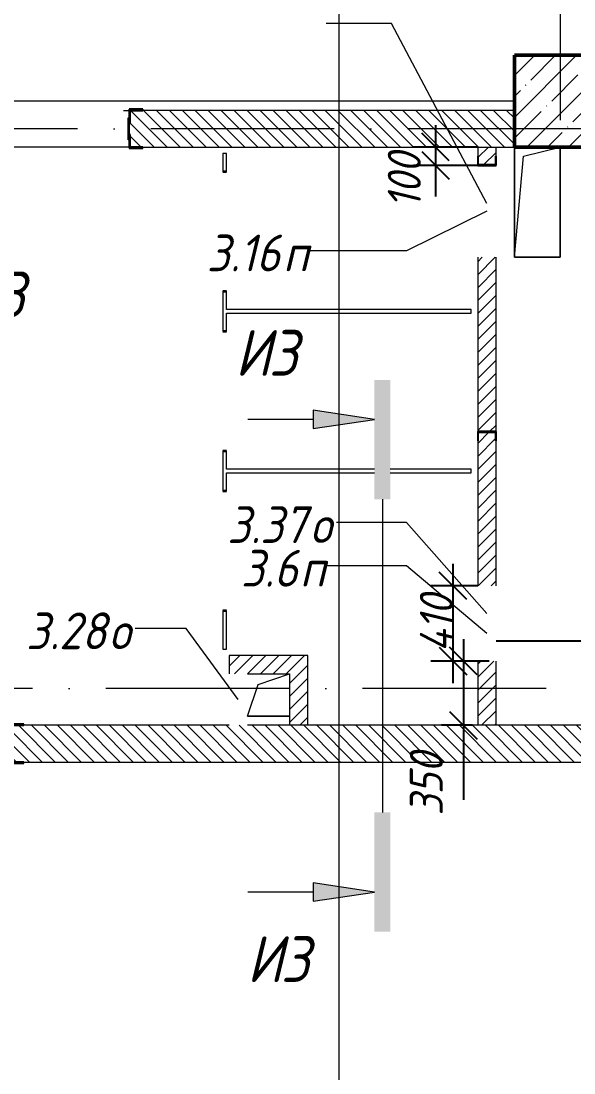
# Model space of a CAD drawing. Header units: millimetres. Extents: x -537608 to 253996, y -217170 to 186033.
# Drawn here: x -98474 to -95460, y 90472 to 96202 of the extents above; entities that cross this region are included whole.
import ezdxf

# ---------------------------------------------------------------- set-up
doc = ezdxf.new("R2010")
doc.units = ezdxf.units.MM
doc.linetypes.add('200_ШТРИХ_ш1п0_6_', pattern=[160, 100, -60])
doc.linetypes.add('50_200_ШТРИХ_1Т_ш5_п1_п1_', pattern=[1400, 1000, -200, 0, -200])
for name, color, linetype, lineweight in [('A-____-____-DIMS', 7, 'Continuous', 9), ('A-____-NOTE-TEXT', 7, 'Continuous', 9), ('A-____-NOTE-TEXT-1', 7, 'Continuous', 5), ('A-DOOR-OPNG-MCUT', 7, 'Continuous', 35), ('A-FLOR-____-OTLN', 7, 'Continuous', 9), ('A-GENM-____-IDEN', 7, 'Continuous', 9), ('A-GENM-____-MCUT', 7, 'Continuous', 25), ('A-GENM-____-OTLN', 7, 'Continuous', 9), ('A-GENM-____-OTLN-1', 7, 'Continuous', 25), ('A-GLAZ-____-IDEN', 7, 'Continuous', 9), ('A-WALL-____-MCUT-3', 7, 'Continuous', 9), ('A-WALL-____-PATT-1', 7, 'Continuous', 9), ('A-WALL-FNSH-MCUT-1', 7, 'Continuous', 9), ('I-WALL-____-OTLN', 7, 'Continuous', 9), ('S-COLS-____-MCUT', 7, 'Continuous', 50), ('S-COLS-____-OTLN', 7, 'Continuous', 9), ('S-GRID-____-OTLN-1', 7, '50_200_ШТРИХ_1Т_ш5_п1_п1_', 9)]:
    doc.layers.add(name, color=color, linetype=linetype, lineweight=lineweight)
for name, color, linetype, lineweight, true_color in [('A-DETL-GENF-OTLN-4', 9, '200_ШТРИХ_ш1п0_6_', 9, 0x808080), ('A-DETL-GENF-OTLN-5', 7, 'Continuous', 5, 0xc0c0c0), ('A-DOOR-____-OTLN-2', 7, 'Continuous', 9, 0xffffff), ('G-____-____-SYMB-1', 9, 'Continuous', 9, 0x808080)]:
    doc.layers.add(name, color=color, linetype=linetype, lineweight=lineweight, true_color=true_color)
doc.styles.add('ISOCPEUR_I', font='isocpeui.ttf', dxfattribs={"height": 300})
doc.styles.add('ISOCPEUR_I_10', font='isocpeui.ttf', dxfattribs={"width": 0.9, "height": 180})
doc.styles.add('ISOCPEUR_I_9', font='isocpeui.ttf', dxfattribs={"width": 0.9, "height": 250})
doc.dimstyles.new('ISO-1_8_0_9К_СРЕДНИЙ_Кладочные_3', dxfattribs={"dimscale": 304.8, "dimtxt": 179.276612, "dimasz": 0.492126, "dimexe": 0.393701, "dimexo": 0, "dimgap": 0, "dimtad": 1, "dimdec": 3, "dimrnd": 0.001, "dimdsep": 46, "dimtxsty": 'ISOCPEUR_I_10', "dimblk1": 'OBLIQUE', "dimblk2": 'OBLIQUE', "dimsah": 1, "dimcen": 0.09, "dimdle": 0.393701, "dimazin": 0, "dimtfac": 1, "dimtdec": 4, "dimtix": 1, "dimtmove": 0, "dimatfit": 3, "dimfxl": 1, "dimtvp": 1, "dimtolj": 1, "dimtzin": 0, "dimarcsym": 2})
doc.dimstyles.new('ISO-1_8_0_9К_СРЕДНИЙ_Кладочные_4', dxfattribs={"dimscale": 304.8, "dimtxt": 179.276612, "dimasz": 0.492126, "dimexe": 0.393701, "dimexo": 0, "dimgap": 0, "dimtad": 1, "dimdec": 3, "dimrnd": 0.001, "dimdsep": 46, "dimtxsty": 'ISOCPEUR_I_10', "dimblk1": 'OBLIQUE', "dimblk2": 'OBLIQUE', "dimsah": 1, "dimcen": 0.09, "dimdle": 0.393701, "dimazin": 0, "dimtfac": 1, "dimtdec": 4, "dimtix": 1, "dimtmove": 1, "dimatfit": 3, "dimfxl": 1, "dimtvp": 1, "dimtolj": 1, "dimtzin": 0, "dimarcsym": 2})
pattern_1 = [(45, (-178684.97, 83184.237), (-35.35534, 35.35534), [])]
pattern_2 = [(135, (-178684.97, 83184.237), (-35.35534, -35.35534), [])]

# ---------------------------------------------------------------- blocks, each defined once
blk = doc.blocks.new('BSC_Колонна _Прямоугольная - 500х500-V24-АР1_План отверстий 3 этажа в осях 1-64_А-ГГ')
at = {"layer": 'S-COLS-____-OTLN'}
h = blk.add_hatch(dxfattribs=at)
h.set_pattern_fill('FP_61', color=256, style=0, pattern_type=2)
h.set_pattern_definition([(45, (-83150, -12581.04), (-114.04925, 114.04925), []), (45, (-83035.95, -12581.04), (-114.04925, 114.04925), [201.613, -40.323, 3.353, -36.97])])
h.paths.add_polyline_path([(-250, -250), (250, -250), (250, 250), (-250, 250)], flags=0)
at = {"layer": 'S-COLS-____-MCUT'}
for p, q in [((250, 250), (-250, 250)), ((-250, 250), (-250, -250)), ((250, -250), (250, 250)), ((-250, -250), (250, -250))]:
    blk.add_line(p, q, dxfattribs=at)
blk = doc.blocks.new('DOR_ДУ_распашная__1Ст_Прямоугольная_ШЕР - Вн_650х2100h_Кабинки С_у-17949503-АР1_План отверстий 3 этажа в осях 1-64_А-ГГ')
at = {"layer": 'A-DOOR-OPNG-MCUT'}
for p, q in [((-325, 10), (-325, -10)), ((325, -10), (325, 10))]:
    blk.add_line(p, q, dxfattribs=at)
blk = doc.blocks.new('154_Стойка_СКБ_Уголок - СМ-2180_200-28268025-АР1_План отверстий 3 этажа в осях 1-64_А-ГГ')
at = {"layer": 'A-GENM-____-MCUT'}
for p, q in [((125, 156), (125, 81)), ((200, 156), (125, 156)), ((131, 81), (131, 150)), ((131, 150), (200, 150)), ((200, 150), (200, 156)), ((125, 81), (131, 81)), ((131, 19), (125, 19)), ((125, 19), (125, -56)), ((131, -50), (131, 19)), ((125, -56), (200, -56)), ((200, -50), (131, -50)), ((200, -56), (200, -50))]:
    blk.add_line(p, q, dxfattribs=at)
blk = doc.blocks.new('154_Фахверк_СКБ_Швеллер - Тип_100_3960-28331862-АР1_План отверстий 3 этажа в осях 1-64_А-ГГ')
at = {"layer": 'A-GENM-____-MCUT'}
for p, q in [((175, 50), (125, 50)), ((125, 50), (125, -50)), ((128, 47), (175, 47)), ((128, -47), (128, 47)), ((175, 47), (175, 50)), ((125, -50), (175, -50)), ((175, -47), (128, -47)), ((175, -50), (175, -47))]:
    blk.add_line(p, q, dxfattribs=at)
blk = doc.blocks.new('154_Стойка_СКБ_Уголок - СМ-2480_200-28346303-АР1_План отверстий 3 этажа в осях 1-64_А-ГГ')
at = {"layer": 'A-GENM-____-MCUT'}
for p, q in [((125, 156), (125, 81)), ((200, 156), (125, 156)), ((131, 81), (131, 150)), ((131, 150), (200, 150)), ((200, 150), (200, 156)), ((125, 81), (131, 81)), ((131, 19), (125, 19)), ((125, 19), (125, -56)), ((131, -50), (131, 19)), ((125, -56), (200, -56)), ((200, -50), (131, -50)), ((200, -56), (200, -50))]:
    blk.add_line(p, q, dxfattribs=at)
blk = doc.blocks.new('Стойка_Влож_Полоса боковая - Полоса-28213942-АР1_План отверстий 3 этажа в осях 1-64_А-ГГ')
at = {"layer": 'A-GENM-____-OTLN'}
for p, q in [((-5, 60), (0, 60)), ((-5, -60), (-5, 60)), ((0, 31), (0, -31)), ((0, -60), (-5, -60))]:
    blk.add_line(p, q, dxfattribs=at)
blk = doc.blocks.new('154_Фахверк_СКБ_Швеллер - Тип_100_3960_зеркало-29769493-АР1_План отверстий 3 этажа в осях 1-64_А-ГГ')
at = {"layer": 'A-GENM-____-MCUT'}
for p, q in [((175, 50), (125, 50)), ((125, 50), (125, -50)), ((128, 47), (175, 47)), ((128, -47), (128, 47)), ((175, 47), (175, 50)), ((125, -50), (175, -50)), ((175, -47), (128, -47)), ((175, -50), (175, -47))]:
    blk.add_line(p, q, dxfattribs=at)
blk = doc.blocks.new('AR_Отверстие прямоугольное _в плите_ - AR_Отверстие прямоугольное _в плите_-30459234-АР1_План отверстий 3 этажа в осях 1-64_А-ГГ')
at = {"layer": 'A-GENM-____-OTLN'}
for p, q in [((-125, 300), (-125, -300)), ((-75, 250), (125, 300)), ((125, -300), (125, 300)), ((-125, -300), (-75, 250)), ((-125, -300), (125, -300))]:
    blk.add_line(p, q, dxfattribs=at)
blk = doc.blocks.new('AR_Отверстие прямоугольное _в плите_ - AR_Отверстие прямоугольное _в плите_-30552839-АР1_План отверстий 3 этажа в осях 1-64_А-ГГ')
at = {"layer": 'A-GENM-____-OTLN'}
for p, q in [((-57.5, 57.5), (115, 115)), ((-115, -115), (-57.5, 57.5)), ((-115, -115), (115, -115))]:
    blk.add_line(p, q, dxfattribs=at)
blk = doc.blocks.new('DET_L_Имитация разреза_ISO2-5 - Влево-36967793-АР1_План отверстий 3 этажа в осях 1-64_А-ГГ')
at = {"layer": 'A-DETL-GENF-OTLN-5'}
blk.add_line((143.1, 0), (1849.4, 0), dxfattribs=at)
blk = doc.blocks.new('_Oblique')
at = {"color": 0, "linetype": 'ByBlock', "lineweight": -2}
blk.add_line((-0.5, -0.5), (0.5, 0.5), dxfattribs=at)
blk = doc.blocks.new('*D1183')
at = {"layer": 'A-____-____-DIMS', "color": 0, "lineweight": -2, "transparency": 16777216}
for p, q in [((-96119.9, 93245.3), (-96119.9, 92595.3)), ((-95985, 93125.3), (-96239.9, 93125.3)), ((-95923.1, 92715.3), (-96239.9, 92715.3))]:
    blk.add_line(p, q, dxfattribs=at)
at = {"layer": 'Defpoints', "color": 0, "transparency": 16777216}
for p in [(-95985, 93125.3), (-96119.9, 92715.3), (-95923.1, 92715.3)]:
    blk.add_point(p, dxfattribs=at)
at = {"layer": 'A-____-____-DIMS', "color": 0, "lineweight": -2, "transparency": 16777216, "xscale": 150, "yscale": 150, "zscale": 150}
for p, rotation in [((-96119.9, 93125.3), 90), ((-96119.9, 92715.3), 270)]:
    blk.add_blockref('_Oblique', p, dxfattribs=dict(at, rotation=rotation))
at = {"layer": 'A-____-____-DIMS', "color": 0, "transparency": 16777216, "insert": (-96209.9, 92920.3), "char_height": 180, "width": 384.755, "attachment_point": 5, "rotation": 90, "style": 'ISOCPEUR_I_10'}
blk.add_mtext('\\A1;410', dxfattribs=at)
blk = doc.blocks.new('*D1184')
at = {"layer": 'A-____-____-DIMS', "color": 0, "lineweight": -2, "transparency": 16777216}
for p, q in [((-96063, 92835.3), (-96063, 92365.3)), ((-95923.1, 92715.3), (-96183, 92715.3)), ((-96013.8, 92365.3), (-96183, 92365.3)), ((-96063, 92365.3), (-96063, 91958.9))]:
    blk.add_line(p, q, dxfattribs=at)
at = {"layer": 'Defpoints', "color": 0, "transparency": 16777216}
for p in [(-95923.1, 92715.3), (-96063, 92365.3), (-96013.8, 92365.3)]:
    blk.add_point(p, dxfattribs=at)
at = {"layer": 'A-____-____-DIMS', "color": 0, "lineweight": -2, "transparency": 16777216, "xscale": 150, "yscale": 150, "zscale": 150}
for p, rotation in [((-96063, 92715.3), 90), ((-96063, 92365.3), 270)]:
    blk.add_blockref('_Oblique', p, dxfattribs=dict(at, rotation=rotation))
at = {"layer": 'A-____-____-DIMS', "color": 0, "transparency": 16777216, "insert": (-96355, 91874.1), "char_height": 180, "width": 409.578, "attachment_point": 1, "rotation": 90, "line_spacing_factor": 1.149209, "style": 'ISOCPEUR_I_10'}
blk.add_mtext('\\A1;350', dxfattribs=at)
blk = doc.blocks.new('*D1185')
at = {"layer": 'A-____-____-DIMS', "color": 0, "lineweight": -2, "transparency": 16777216}
for p, q in [((-96214.7, 95635.3), (-96214.7, 95415.3)), ((-95985, 95515.3), (-96334.7, 95515.3)), ((-95950.1, 95415.3), (-96334.7, 95415.3)), ((-96214.7, 95415.3), (-96214.7, 95245.3))]:
    blk.add_line(p, q, dxfattribs=at)
at = {"layer": 'Defpoints', "color": 0, "transparency": 16777216}
for p in [(-95985, 95515.3), (-96214.7, 95415.3), (-95950.1, 95415.3)]:
    blk.add_point(p, dxfattribs=at)
at = {"layer": 'A-____-____-DIMS', "color": 0, "lineweight": -2, "transparency": 16777216, "xscale": 150, "yscale": 150, "zscale": 150}
for p, rotation in [((-96214.7, 95515.3), 90), ((-96214.7, 95415.3), 270)]:
    blk.add_blockref('_Oblique', p, dxfattribs=dict(at, rotation=rotation))
at = {"layer": 'A-____-____-DIMS', "color": 0, "transparency": 16777216, "insert": (-96475, 95181.2), "char_height": 180, "width": 368.207, "attachment_point": 1, "rotation": 90, "line_spacing_factor": 1.149209, "style": 'ISOCPEUR_I_10'}
blk.add_mtext('\\A1;100', dxfattribs=at)
blk = doc.blocks.new('*D1234')
at = {"layer": 'A-____-____-DIMS', "color": 0, "lineweight": -2, "transparency": 16777216}
for p, q in [((-94871.7, 92945.3), (-94871.7, 92245.3)), ((-95885, 92825.3), (-94751.7, 92825.3)), ((-95285, 92365.3), (-94751.7, 92365.3))]:
    blk.add_line(p, q, dxfattribs=at)
at = {"layer": 'Defpoints', "color": 0, "transparency": 16777216}
for p in [(-95885, 92825.3), (-95285, 92365.3), (-94871.7, 92365.3)]:
    blk.add_point(p, dxfattribs=at)
at = {"layer": 'A-____-____-DIMS', "color": 0, "lineweight": -2, "transparency": 16777216, "xscale": 150, "yscale": 150, "zscale": 150}
for p, rotation in [((-94871.7, 92825.3), 90), ((-94871.7, 92365.3), 270)]:
    blk.add_blockref('_Oblique', p, dxfattribs=dict(at, rotation=rotation))
at = {"layer": 'A-____-____-DIMS', "color": 0, "transparency": 16777216, "insert": (-94961.7, 92595.3), "char_height": 180, "width": 426.127, "attachment_point": 5, "rotation": 90, "style": 'ISOCPEUR_I_10'}
blk.add_mtext('\\A1;460', dxfattribs=at)

msp = doc.modelspace()

# ---------------------------------------------------------------- hatches: boundary and pattern name
at = {"layer": 'A-____-NOTE-TEXT-1'}
for points in [[(-96461.2936, 93597.1852), (-96461.2936, 94247.1852), (-96548.0301, 94247.1852), (-96548.0301, 93597.1852)], [(-96881.6716, 93981.3371), (-96548.0301, 94031.3371), (-96881.6716, 94081.3371)], [(-96548.0301, 91240.834), (-96461.2936, 91240.834), (-96461.2936, 91890.834), (-96548.0301, 91890.834), (-96548.0301, 91406.6821)], [(-96881.6716, 91406.6821), (-96548.0301, 91456.6821), (-96881.6716, 91506.6821)]]:
    msp.add_hatch(color=256, dxfattribs=at).paths.add_polyline_path(points, flags=0)
at = {"layer": 'A-WALL-____-PATT-1'}
h = msp.add_hatch(dxfattribs=at)
h.set_pattern_fill('FP_6', color=256, style=0, pattern_type=2)
h.set_pattern_definition(pattern_2)
h.paths.add_polyline_path([(-97878.9702, 95515.2788), (-95784.9702, 95515.2788), (-95784.9702, 95715.2788), (-97878.9702, 95715.2788), (-97878.9702, 95646.2788), (-97884.9702, 95646.2788), (-97884.9702, 95584.2788), (-97878.9702, 95584.2788), (-97878.9702, 95515.8502)], flags=0)
h.paths.add_polyline_path([(-99162.7542, 95515.2788), (-99090.9702, 95515.2788), (-99090.9702, 95584.2788), (-99084.9702, 95584.2788), (-99084.9702, 95646.2788), (-99090.9702, 95646.2788), (-99090.9702, 95715.2788), (-100384.9702, 95715.2788), (-100384.9702, 95515.2788)], flags=0)
h = msp.add_hatch(dxfattribs=at)
h.set_pattern_fill('FP_5', color=256, style=0, pattern_type=2)
h.set_pattern_definition(pattern_1)
h.paths.add_polyline_path([(-95984.9702, 92365.2788), (-95884.9702, 92365.2788), (-95884.9702, 92715.2788), (-95984.9702, 92715.2788), (-95984.9702, 92518.5939)], flags=0)
h.paths.add_polyline_path([(-95884.9702, 93125.2788), (-95884.9702, 93915.2788), (-95887.9702, 93915.2788), (-95887.9702, 93962.2788), (-95981.9702, 93962.2788), (-95981.9702, 93915.2788), (-95984.9702, 93915.2788), (-95984.9702, 93125.2788), (-95887.9702, 93125.2788)], flags=0)
h.paths.add_polyline_path([(-95884.9702, 93965.2788), (-95884.9702, 94915.2788), (-95984.9702, 94915.2788), (-95984.9702, 93965.2788), (-95887.9702, 93965.2788)], flags=0)
h.paths.add_polyline_path([(-95887.9702, 95418.2788), (-95887.9702, 95465.2788), (-95884.9702, 95465.2788), (-95884.9702, 95515.2788), (-95984.9702, 95515.2788), (-95984.9702, 95465.2788), (-95981.9702, 95465.2788), (-95981.9702, 95418.2788)], flags=0)
h = msp.add_hatch(dxfattribs=at)
h.set_pattern_fill('FP_5', color=256, style=0, pattern_type=2)
h.set_pattern_definition(pattern_1)
h.paths.add_polyline_path([(-97239.9702, 92645.2788), (-97239.9702, 92745.2788), (-97339.9702, 92745.2788), (-97339.9702, 92645.2788)], flags=0)
h = msp.add_hatch(dxfattribs=at)
h.set_pattern_fill('FP_5', color=256, style=0, pattern_type=2)
h.set_pattern_definition(pattern_1)
h.paths.add_polyline_path([(-97009.9702, 92645.2788), (-97009.9702, 92745.2788), (-97239.9702, 92745.2788), (-97239.9702, 92645.2788)], flags=0)
h = msp.add_hatch(dxfattribs=at)
h.set_pattern_fill('FP_5', color=256, style=0, pattern_type=2)
h.set_pattern_definition(pattern_1)
h.paths.add_polyline_path([(-97009.9702, 92365.2788), (-96909.9702, 92365.2788), (-96909.9702, 92745.2788), (-97009.9702, 92745.2788), (-97009.9702, 92518.5939)], flags=0)
h = msp.add_hatch(dxfattribs=at)
h.set_pattern_fill('FP_6', color=256, style=0, pattern_type=2)
h.set_pattern_definition(pattern_2)
h.paths.add_polyline_path([(-89634.9702, 92165.2788), (-89634.9702, 92365.2788), (-91958.9702, 92364.7638), (-91958.9702, 92296.2788), (-91964.9702, 92296.2788), (-91964.9702, 92234.2788), (-91958.9702, 92234.2788), (-91958.9702, 92165.2788), (-90325.4327, 92165.2788)], flags=0)
h.paths.add_polyline_path([(-93860.3613, 92165.2788), (-93120.9702, 92165.2788), (-93120.9702, 92234.2788), (-93114.9702, 92234.2788), (-93114.9702, 92296.2788), (-93120.9702, 92296.2788), (-93120.9702, 92365.2788), (-98528.9702, 92365.2788), (-98528.9702, 92296.2788), (-98534.9702, 92296.2788), (-98534.9702, 92234.2788), (-98528.9702, 92234.2788), (-98528.9702, 92165.2788), (-95627.8256, 92165.2788)], flags=0)
h.paths.add_polyline_path([(-99759.9702, 92165.2788), (-99690.9702, 92165.2788), (-99690.9702, 92234.2788), (-99684.9702, 92234.2788), (-99684.9702, 92296.2788), (-99690.9702, 92296.2788), (-99690.9702, 92365.2788), (-100684.9702, 92365.2788), (-100684.9702, 92165.2788)], flags=0)

# ---------------------------------------------------------------- linework, layer by layer
at = {"layer": 'A-____-NOTE-TEXT'}
for p, q in [((-96881.6716, 94031.3371), (-97237.9216, 94031.3371)), ((-96548.0301, 94031.3371), (-96881.6716, 94081.3371)), ((-96881.6716, 94081.3371), (-96881.6716, 93981.3371)), ((-96881.6716, 93981.3371), (-96548.0301, 94031.3371)), ((-96881.6716, 91456.6821), (-97237.9216, 91456.6821)), ((-96881.6716, 91506.6821), (-96881.6716, 91406.6821)), ((-96548.0301, 91456.6821), (-96881.6716, 91506.6821)), ((-96881.6716, 91406.6821), (-96548.0301, 91456.6821))]:
    msp.add_line(p, q, dxfattribs=at)
at = {"layer": 'A-FLOR-____-OTLN'}
for p, q in [((-95784.9702, 95765.2788), (-100684.9702, 95765.2788)), ((-95784.9702, 94915.2788), (-95784.9702, 95515.2788)), ((-95534.9702, 95515.2788), (-95534.9702, 94915.2788)), ((-95534.9702, 94915.2788), (-95784.9702, 94915.2788)), ((-97009.9702, 92415.2788), (-97239.9702, 92415.2788))]:
    msp.add_line(p, q, dxfattribs=at)
at = {"layer": 'A-GENM-____-IDEN'}
for p, q in [((-96454.4205, 96188.1807), (-96811.2946, 96188.1807)), ((-95934.9702, 95207.6876), (-96454.4205, 96188.1807))]:
    msp.add_line(p, q, dxfattribs=at)
at = {"layer": 'A-GLAZ-____-IDEN'}
for p, q in [((-95934.9702, 95165.2788), (-96373.1324, 94950.8731)), ((-96373.1324, 94950.8731), (-96902.6097, 94950.8731)), ((-96373.1324, 93470.6764), (-96754.6977, 93470.6764)), ((-95934.9702, 92975.2788), (-96373.1324, 93470.6764)), ((-96373.1324, 93233.3368), (-96811.2946, 93233.3368)), ((-95934.9702, 92865.2788), (-96373.1324, 93233.3368)), ((-97574.2935, 92892.353), (-97851.2856, 92892.353)), ((-97289.9702, 92505.2788), (-97574.2935, 92892.353))]:
    msp.add_line(p, q, dxfattribs=at)
at = {"layer": 'A-WALL-____-MCUT-3'}
for p, q in [((-95784.9702, 95715.2788), (-97809.9702, 95715.2788)), ((-97809.9702, 95515.2788), (-95784.9702, 95515.2788)), ((-97339.9702, 92365.2788), (-98459.9702, 92365.2788)), ((-93189.9702, 92365.2788), (-97239.9702, 92365.2788)), ((-98459.9702, 92165.2788), (-93189.9702, 92165.2788))]:
    msp.add_line(p, q, dxfattribs=at)
at = {"layer": 'A-WALL-FNSH-MCUT-1'}
for p, q in [((-97354.9702, 95480.2788), (-97374.9702, 95480.2788)), ((-97374.9702, 95480.2788), (-97374.9702, 95380.2788)), ((-97354.9702, 95380.2788), (-97354.9702, 95480.2788)), ((-95984.9702, 95515.2788), (-95984.9702, 95465.2788)), ((-95884.9702, 95465.2788), (-95884.9702, 95515.2788)), ((-95984.9702, 94915.2788), (-95984.9702, 93965.2788)), ((-95884.9702, 93965.2788), (-95884.9702, 94915.2788)), ((-97374.9702, 94730.2788), (-97374.9702, 94510.2788)), ((-97354.9702, 94630.2788), (-97354.9702, 94730.2788)), ((-96019.9702, 94630.2788), (-97354.9702, 94630.2788)), ((-97354.9702, 94610.2788), (-96019.9702, 94610.2788)), ((-97354.9702, 94510.2788), (-97354.9702, 94610.2788)), ((-96019.9702, 94610.2788), (-96019.9702, 94630.2788)), ((-97374.9702, 93860.2788), (-97374.9702, 93640.2788)), ((-97354.9702, 93760.2788), (-97354.9702, 93860.2788)), ((-95984.9702, 93915.2788), (-95984.9702, 93125.2788)), ((-95884.9702, 93125.2788), (-95884.9702, 93915.2788)), ((-96548.0301, 93760.2788), (-97354.9702, 93760.2788)), ((-96019.9702, 93760.2788), (-96461.2936, 93760.2788)), ((-96019.9702, 93740.2788), (-96019.9702, 93760.2788)), ((-97354.9702, 93640.2788), (-97354.9702, 93740.2788)), ((-97354.9702, 93740.2788), (-96548.0301, 93740.2788)), ((-96461.2936, 93740.2788), (-96019.9702, 93740.2788)), ((-97374.9702, 92990.2788), (-97374.9702, 92780.2788)), ((-97354.9702, 92780.2788), (-97354.9702, 92990.2788)), ((-97374.9702, 92780.2788), (-97354.9702, 92780.2788)), ((-97339.9702, 92745.2788), (-97339.9702, 92645.2788)), ((-96909.9702, 92745.2788), (-97339.9702, 92745.2788)), ((-96909.9702, 92365.2788), (-96909.9702, 92745.2788)), ((-95984.9702, 92715.2788), (-95984.9702, 92365.2788)), ((-95884.9702, 92365.2788), (-95884.9702, 92715.2788)), ((-97239.9702, 92645.2788), (-97009.9702, 92645.2788)), ((-97009.9702, 92645.2788), (-97009.9702, 92365.2788))]:
    msp.add_line(p, q, dxfattribs=at)
at = {"layer": 'G-____-____-SYMB-1'}
msp.add_line((-96741.9724, 128590.563), (-96741.9724, 78395.779), dxfattribs=at)
at = {"layer": 'I-WALL-____-OTLN'}
for p, q in [((-97914.9702, 95715.2788), (-97884.9702, 95715.2788)), ((-97884.9702, 95515.2788), (-99084.9702, 95515.2788))]:
    msp.add_line(p, q, dxfattribs=at)
at = {"layer": 'S-GRID-____-OTLN-1'}
for p, q in [((-95534.9702, 133065.1964), (-95534.9702, 95006.9711)), ((-88366.1829, 95615.2788), (-111358.1997, 95615.2788)), ((-74610.5636, 92565.2788), (-183114.8259, 92565.2788))]:
    msp.add_line(p, q, dxfattribs=at)

# ---------------------------------------------------------------- block references
at = {"layer": 'A-DETL-GENF-OTLN-4', "rotation": 270.0000000000005}
msp.add_blockref('DET_L_Имитация разреза_ISO2-5 - Влево-36967793-АР1_План отверстий 3 этажа в осях 1-64_А-ГГ', (-96504.6619, 93740.2788), dxfattribs=at)
at = {"layer": 'A-DOOR-____-OTLN-2', "rotation": 90}
for p in [(-97364.9702, 95055.2788), (-97364.9702, 94185.2788), (-97364.9702, 93315.2788)]:
    msp.add_blockref('DOR_ДУ_распашная__1Ст_Прямоугольная_ШЕР - Вн_650х2100h_Кабинки С_у-17949503-АР1_План отверстий 3 этажа в осях 1-64_А-ГГ', p, dxfattribs=at)
at = {"layer": 'A-GENM-____-OTLN'}
for name, p in [('Стойка_Влож_Полоса боковая - Полоса-28213942-АР1_План отверстий 3 этажа в осях 1-64_А-ГГ', (-97884.9702, 95615.2788)), ('AR_Отверстие прямоугольное _в плите_ - AR_Отверстие прямоугольное _в плите_-30459234-АР1_План отверстий 3 этажа в осях 1-64_А-ГГ', (-95659.9702, 95215.2788)), ('AR_Отверстие прямоугольное _в плите_ - AR_Отверстие прямоугольное _в плите_-30552839-АР1_План отверстий 3 этажа в осях 1-64_А-ГГ', (-97124.9702, 92530.2788))]:
    msp.add_blockref(name, p, dxfattribs=at)
at = {"layer": 'A-GENM-____-OTLN-1'}
for name, p in [('154_Стойка_СКБ_Уголок - СМ-2480_200-28346303-АР1_План отверстий 3 этажа в осях 1-64_А-ГГ', (-98009.9702, 95565.2788)), ('154_Стойка_СКБ_Уголок - СМ-2180_200-28268025-АР1_План отверстий 3 этажа в осях 1-64_А-ГГ', (-98659.9702, 92215.2788))]:
    msp.add_blockref(name, p, dxfattribs=at)
for name, p, rotation in [('154_Фахверк_СКБ_Швеллер - Тип_100_3960_зеркало-29769493-АР1_План отверстий 3 этажа в осях 1-64_А-ГГ', (-95934.9702, 95290.2788), 90), ('154_Фахверк_СКБ_Швеллер - Тип_100_3960-28331862-АР1_План отверстий 3 этажа в осях 1-64_А-ГГ', (-95934.9702, 94090.2788), 270)]:
    msp.add_blockref(name, p, dxfattribs=dict(at, rotation=rotation))
at = {"layer": 'S-COLS-____-OTLN'}
msp.add_blockref('BSC_Колонна _Прямоугольная - 500х500-V24-АР1_План отверстий 3 этажа в осях 1-64_А-ГГ', (-95534.9702, 95765.2788), dxfattribs=at)

# ---------------------------------------------------------------- texts
at = {"layer": 'A-____-NOTE-TEXT', "char_height": 250, "attachment_point": 1, "style": 'ISOCPEUR_I'}
for s, insert, width in [('\\fISOCPEUR|b0|i1|c204|p34|;\\W.9;3', (-98613.0132, 94835.934), 202.02525), ('\\fISOCPEUR|b0|i1|c204|p34|;\\W.9;И', (-97308.0522, 94519.3453), 223.670813), ('\\fISOCPEUR|b0|i1|c204|p34|;\\W.9;3', (-97123.5054, 94519.3453), 202.02525), ('\\fISOCPEUR|b0|i1|c204|p34|;\\W.9;И', (-97243.2833, 91216.9805), 223.670813), ('\\fISOCPEUR|b0|i1|c204|p34|;\\W.9;3', (-97058.7365, 91216.9805), 202.02525)]:
    msp.add_mtext(s, dxfattribs=dict(at, insert=insert, width=width))
at = {"layer": 'A-GLAZ-____-IDEN', "char_height": 200, "attachment_point": 1, "style": 'ISOCPEUR_I_9'}
for s, insert, width in [('3.16', (-97462.0613, 95038.4877), 505.063125), ('\\fISOCPEUR|b0|i1|c204|p34|;\\W.9;п', (-97045.3426, 95038.4877), 158.734125), ('3.37', (-97350.1523, 93558.291), 548.35425), ('\\fISOCPEUR|b0|i1|c204|p34|;\\W.9;о', (-96897.7148, 93558.291), 158.734125), ('3.6', (-97275.3439, 93320.9514), 389.620125), ('\\fISOCPEUR|b0|i1|c204|p34|;\\W.9;п', (-96953.8752, 93320.9514), 158.734125), ('3.28', (-98446.7402, 92979.9676), 548.35425), ('\\fISOCPEUR|b0|i1|c204|p34|;\\W.9;о', (-97994.3027, 92979.9676), 158.734125)]:
    msp.add_mtext(s, dxfattribs=dict(at, insert=insert, width=width))

# ---------------------------------------------------------------- dimensions: what is measured, and where the dimension line sits
at = {"layer": 'A-____-____-DIMS'}
for base, p1, p2, override, picture, middle in [((-96214.7489, 95415.2788), (-95984.9702, 95515.2788), (-95950.1049, 95415.2788), {"dimpost": '<>', "dimfxl": 105.903689}, '*D1185', (-96355.0261, 95245.3415)), ((-96062.9625, 92365.2788), (-95923.0669, 92715.2788), (-96013.7981, 92365.2788), {"dimpost": '<>', "dimfxl": 361.569017}, '*D1184', (-96235.0261, 91958.8993))]:
    dim = msp.add_linear_dim(base=base, p1=p1, p2=p2, angle=90, dimstyle='ISO-1_8_0_9К_СРЕДНИЙ_Кладочные_3', override=override, dxfattribs=at)
    dim.commit()
    dim.dimension.update_dxf_attribs({"geometry": picture, "text_midpoint": middle, "dimtype": 160, "text_rotation": 90})
for base, p1, p2, override, picture, middle in [((-96119.8641, 92715.2788), (-95984.9702, 93125.2788), (-95923.0669, 92715.2788), {"dimpost": '<>', "dimfxl": 414.646864}, '*D1183', (-96209.8641, 92920.2788)), ((-94871.6702, 92365.2788), (-95884.9702, 92825.2788), (-95284.9702, 92365.2788), {"dimpost": '<>', "dimfxl": 756.042327}, '*D1234', (-94961.6702, 92595.2788))]:
    dim = msp.add_linear_dim(base=base, p1=p1, p2=p2, angle=90, dimstyle='ISO-1_8_0_9К_СРЕДНИЙ_Кладочные_4', override=override, dxfattribs=at)
    dim.commit()
    dim.dimension.update_dxf_attribs({"geometry": picture, "text_midpoint": middle})

doc.saveas('drawing.dxf')
